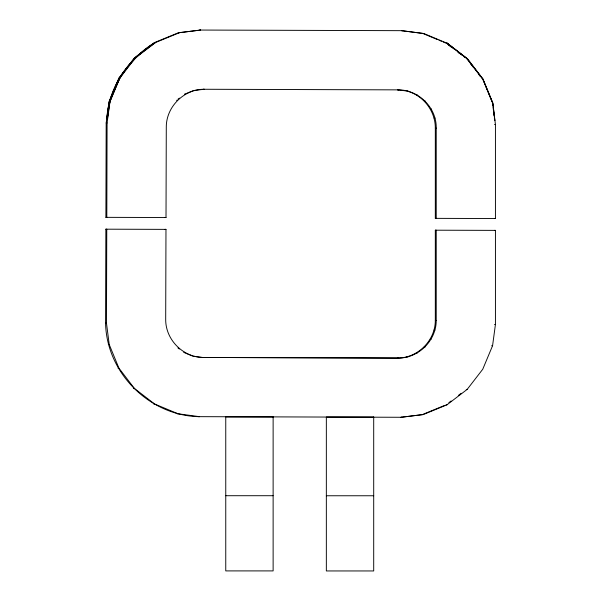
<?xml version="1.0" encoding="UTF-8"?>
<svg xmlns="http://www.w3.org/2000/svg" width="601" height="601" viewBox="0 0 601 601"><rect width="100%" height="100%" fill="white"/><g stroke="black" fill="none" stroke-linecap="round" stroke-linejoin="round"><path stroke-width="0.9" d="M105.566 323.158L105.859 229.184L106.768 229.184L106.475 323.158L109.224 344.546L118.908 368.12L134.354 388.381L154.525 403.955L178.031 413.773L199.404 416.658L198.495 416.658C148.98 415.344 106.572 372.68 105.566 323.158L106.475 323.158M185.333 94.282L184.424 94.282L193.575 90.526L204.295 89.264C184.011 89.076 166.222 106.76 166.289 127.044L166.011 217.524L105.889 217.344L106.182 122.98L109.066 101.607L118.885 78.092L134.459 57.929L154.72 42.476L178.294 32.8L200.599 30.05L178.294 32.8M179.203 32.8L155.636 42.476L135.368 57.929L119.794 78.092L109.975 101.607L107.091 122.98L106.805 217.344L105.889 217.344M105.859 229.184L165.974 229.372L165.696 319.454C165.508 339.738 183.185 357.527 203.469 357.467L398.253 358.061C418.431 358.249 436.228 340.722 436.228 320.521L436.228 230.198L435.319 230.198L435.319 320.521C435.319 340.722 417.522 358.249 397.344 358.061L202.56 357.467L193.642 356.265M154.434 42.641L154.577 42.641C128.081 58.988 108.45 87.37 106.835 118.93L109.314 101.607L119.141 78.092L134.714 57.929L155.126 42.641C128.757 59.138 108.931 87.325 107.384 118.93L109.863 101.607L119.794 78.092M423.337 414.532L401.04 417.282L423.337 414.532L446.911 404.856L467.172 389.403L482.746 369.239L492.572 345.725L495.434 324.487L495.434 230.378L435.319 230.198M177.986 99.195L179.414 98.098M448.894 402.647L451.066 400.995M458.3 395.473L461.2 393.264M423.269 414.187L444.319 405.547M446.768 43.377L447.429 43.377L467.601 58.951L483.046 79.212L492.797 102.951L495.434 124.49L495.434 218.539L494.525 218.539M423.923 33.551L401.633 30.674L423.923 33.551L447.429 43.377M154.72 42.476L155.636 42.476M466.939 58.951L482.791 79.212L492.189 102.102M467.338 58.951L446.731 42.889L467.601 58.951M119.141 78.092L119.539 78.092M467.488 58.951L483.046 79.212M408.289 91.187L397.577 89.865C418.176 89.421 436.672 107.301 436.228 128.103L436.228 218.358L435.319 218.358L435.319 128.103C435.432 111.26 423.585 95.679 407.38 91.187M193.575 90.526L194.484 90.526M416.501 94.996L417.417 94.996M176.559 100.284L177.468 100.284M424.336 101.043L425.245 101.043M109.314 101.607L109.713 101.607M492.797 102.951L494.841 120.568M430.331 108.909L431.24 108.909M434.087 118.059L434.996 118.059M106.182 122.98L107.091 122.98M494.525 124.49L495.434 124.49M435.319 128.103L436.228 128.103M165.095 217.524L166.011 217.524M165.057 229.372L165.974 229.372M494.525 230.378L495.434 230.378M435.319 320.521L436.228 320.521M494.525 324.487L495.434 324.487M434.027 330.092L434.936 330.092M430.211 339.219L431.127 339.219M108.315 344.546L109.224 344.546M491.663 345.725L492.572 345.725M424.171 347.047L425.08 347.047M183.628 352.329L184.537 352.329M416.305 353.042L417.214 353.042M407.155 356.806L408.064 356.806M202.56 357.467L203.469 357.467M397.344 358.061L398.253 358.061M117.991 368.12L118.908 368.12M133.445 388.381L134.354 388.381M466.263 389.403L467.172 389.403M153.608 403.955L154.525 403.955M446.002 404.856L446.911 404.856M177.122 413.773L178.031 413.773M225.758 495.712L273.124 495.712M326.343 495.757L373.702 495.757M199.682 30.05L402.55 30.674M203.386 89.264L398.486 89.865M435.319 218.358L495.434 218.539M198.495 416.658L401.949 417.282M423.006 33.551L437.288 39.516M438.963 40.214L441.48 41.274M443.162 41.972L445.679 43.024M184.454 352.674L192.756 356.145M448.068 44.489L453.973 48.936M458.15 52.272L461.899 55.059M463.341 56.171L464.776 57.283M447.963 44.489L451.561 47.269M458.045 52.272L459.487 53.384M177.934 347.934L179.361 349.031M470.801 64.014L473.01 66.906M478.524 74.148L480.184 76.319M482.934 79.212L492.332 102.102M492.535 102.951L492.873 105.731M493.105 107.587L494.127 115.933M494.353 117.788L494.691 120.568M273.124 416.966L225.758 416.966L225.758 570.905L273.124 570.905L273.124 416.966M373.702 417.019L326.343 417.019L326.343 570.95L373.702 570.95L373.702 417.019"/></g></svg>
